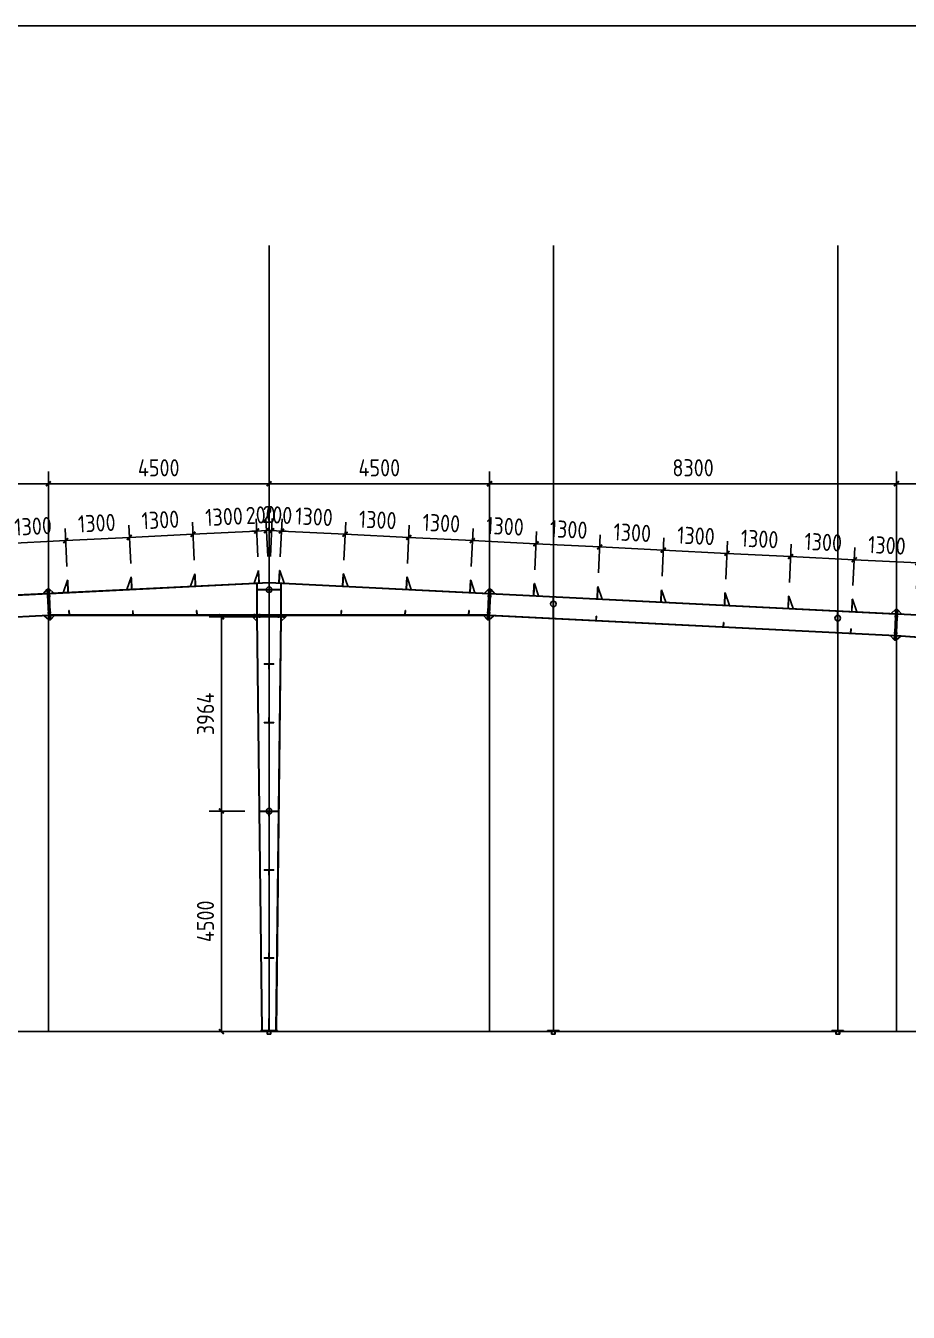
# Model space of a CAD drawing. Extents: x 102162 to 621267, y -39398 to 328893.
# Drawn here: x 193903 to 211905, y 291352 to 317602 of the extents above; entities that cross this region are included whole.
import ezdxf

# ---------------------------------------------------------------- set-up
doc = ezdxf.new("R2010")
doc.units = 0
doc.header["$LTSCALE"] = 1000
doc.header["$MEASUREMENT"] = 0
doc.layers.add('AXIS', color=3, linetype='Continuous')
doc.layers.add('DOTE', color=1, linetype='Continuous')
doc.styles.get("Standard").update_dxf_attribs({"font": 'gbenor.shx', "bigfont": 'gbcbig.shx'})
doc.dimstyles.get("Standard").update_dxf_attribs({"dimscale": 100, "dimtxt": 3.5, "dimasz": 1, "dimexe": 2.5, "dimexo": 3, "dimgap": 1.5, "dimtad": 1, "dimdec": 0, "dimzin": 0, "dimdsep": 46, "dimtxsty": 'Standard', "dimblk": 'ARCHTICK', "dimcen": 0.09, "dimadec": 0, "dimazin": 0, "dimtfac": 1, "dimtdec": 0, "dimtix": 1, "dimtmove": 2, "dimatfit": 3, "dimfxl": 1, "dimtolj": 1, "dimtzin": 0, "dimarcsym": 0})

# ---------------------------------------------------------------- blocks, each defined once
blk = doc.blocks.new('_ArchTick')
at = {"color": 0, "linetype": 'ByBlock', "const_width": 0.4}
blk.add_lwpolyline([(-0.5, -0.5), (0.5, 0.5)], dxfattribs=at)
blk = doc.blocks.new('*D5463')
at = {"layer": 'AXIS', "color": 3, "lineweight": -2}
for p, q in [((186065, 306169), (186065, 308507)), ((194365, 305097), (194365, 308507)), ((186065, 308257), (194365, 308257))]:
    blk.add_line(p, q, dxfattribs=at)
at = {"layer": 'Defpoints', "color": 0}
for p in [(194365, 308257), (186065, 305869), (194365, 304797)]:
    blk.add_point(p, dxfattribs=at)
at = {"layer": 'AXIS', "color": 3, "lineweight": -2, "xscale": 100, "yscale": 100, "zscale": 100, "rotation": 180}
blk.add_blockref('_ArchTick', (186065, 308257), dxfattribs=at)
at = {"layer": 'AXIS', "color": 3, "lineweight": -2, "xscale": 100, "yscale": 100, "zscale": 100}
blk.add_blockref('_ArchTick', (194365, 308257), dxfattribs=at)
at = {"layer": 'AXIS', "color": 0, "insert": (190215, 308582), "char_height": 350, "attachment_point": 5}
blk.add_mtext('\\A1;8300', dxfattribs=at)
blk = doc.blocks.new('*D5464')
at = {"layer": 'AXIS', "color": 3, "lineweight": -2}
for p, q in [((194365, 305097), (194365, 308507)), ((198865, 307239), (198865, 308507)), ((194365, 308257), (198865, 308257))]:
    blk.add_line(p, q, dxfattribs=at)
at = {"layer": 'Defpoints', "color": 0}
for p in [(198865, 308257), (198865, 306939), (194365, 304797)]:
    blk.add_point(p, dxfattribs=at)
at = {"layer": 'AXIS', "color": 3, "lineweight": -2, "xscale": 100, "yscale": 100, "zscale": 100, "rotation": 180}
blk.add_blockref('_ArchTick', (194365, 308257), dxfattribs=at)
at = {"layer": 'AXIS', "color": 3, "lineweight": -2, "xscale": 100, "yscale": 100, "zscale": 100}
blk.add_blockref('_ArchTick', (198865, 308257), dxfattribs=at)
at = {"layer": 'AXIS', "color": 0, "insert": (196615, 308582), "char_height": 350, "attachment_point": 5}
blk.add_mtext('\\A1;4500', dxfattribs=at)
blk = doc.blocks.new('*D5244')
at = {"layer": 'AXIS', "color": 3, "lineweight": -2}
for p, q in [((198639, 306762), (198600, 307540)), ((198839, 306772), (198800, 307550)), ((198613, 307291), (198513, 307286)), ((198813, 307301), (198613, 307291)), ((198813, 307301), (198912, 307306))]:
    blk.add_line(p, q, dxfattribs=at)
at = {"layer": 'Defpoints', "color": 0}
for p in [(198613, 307291), (198654, 306462), (198854, 306472)]:
    blk.add_point(p, dxfattribs=at)
at = {"layer": 'AXIS', "color": 3, "lineweight": -2, "xscale": 100, "yscale": 100, "zscale": 100}
for p, rotation in [((198613, 307291), 2.86240522610593), ((198813, 307301), 182.8624052261059)]:
    blk.add_blockref('_ArchTick', p, dxfattribs=dict(at, rotation=rotation))
at = {"layer": 'AXIS', "color": 0, "insert": (198696, 307620), "char_height": 350, "attachment_point": 5, "rotation": 2.8624}
blk.add_mtext('\\A1;200', dxfattribs=at)
blk = doc.blocks.new('*D5465')
at = {"layer": 'AXIS', "color": 3, "lineweight": -2}
for p, q in [((197341, 306697), (197302, 307476)), ((198639, 306762), (198600, 307540)), ((198613, 307291), (197314, 307226))]:
    blk.add_line(p, q, dxfattribs=at)
at = {"layer": 'Defpoints', "color": 0}
for p in [(197314, 307226), (197356, 306397), (198654, 306462)]:
    blk.add_point(p, dxfattribs=at)
at = {"layer": 'AXIS', "color": 3, "lineweight": -2, "xscale": 100, "yscale": 100, "zscale": 100}
for p, rotation in [((197314, 307226), 182.8624052245865), ((198613, 307291), 2.862405224586491)]:
    blk.add_blockref('_ArchTick', p, dxfattribs=dict(at, rotation=rotation))
at = {"layer": 'AXIS', "color": 0, "insert": (197947, 307583), "char_height": 350, "attachment_point": 5, "rotation": 2.8624}
blk.add_mtext('\\A1;1300', dxfattribs=at)
blk = doc.blocks.new('*D5466')
at = {"layer": 'AXIS', "color": 3, "lineweight": -2}
for p, q in [((196043, 306632), (196004, 307411)), ((197341, 306697), (197302, 307476)), ((197314, 307226), (196016, 307161))]:
    blk.add_line(p, q, dxfattribs=at)
at = {"layer": 'Defpoints', "color": 0}
for p in [(196016, 307161), (197356, 306397), (196057, 306332)]:
    blk.add_point(p, dxfattribs=at)
at = {"layer": 'AXIS', "color": 3, "lineweight": -2, "xscale": 100, "yscale": 100, "zscale": 100}
for p, rotation in [((196016, 307161), 182.8624052245865), ((197314, 307226), 2.862405224586491)]:
    blk.add_blockref('_ArchTick', p, dxfattribs=dict(at, rotation=rotation))
at = {"layer": 'AXIS', "color": 0, "insert": (196649, 307518), "char_height": 350, "attachment_point": 5, "rotation": 2.8624}
blk.add_mtext('\\A1;1300', dxfattribs=at)
blk = doc.blocks.new('*D5467')
at = {"layer": 'AXIS', "color": 3, "lineweight": -2}
for p, q in [((196043, 306632), (196004, 307411)), ((194744, 306567), (194705, 307346)), ((196016, 307161), (194718, 307096))]:
    blk.add_line(p, q, dxfattribs=at)
at = {"layer": 'Defpoints', "color": 0}
for p in [(194718, 307096), (194759, 306267), (196057, 306332)]:
    blk.add_point(p, dxfattribs=at)
at = {"layer": 'AXIS', "color": 3, "lineweight": -2, "xscale": 100, "yscale": 100, "zscale": 100}
for p, rotation in [((194718, 307096), 182.8624052245865), ((196016, 307161), 2.862405224586491)]:
    blk.add_blockref('_ArchTick', p, dxfattribs=dict(at, rotation=rotation))
at = {"layer": 'AXIS', "color": 0, "insert": (195351, 307453), "char_height": 350, "attachment_point": 5, "rotation": 2.8624}
blk.add_mtext('\\A1;1300', dxfattribs=at)
blk = doc.blocks.new('*D5468')
at = {"layer": 'AXIS', "color": 3, "lineweight": -2}
for p, q in [((193446, 306502), (193407, 307281)), ((194744, 306567), (194705, 307346)), ((194718, 307096), (193419, 307031))]:
    blk.add_line(p, q, dxfattribs=at)
at = {"layer": 'Defpoints', "color": 0}
for p in [(193419, 307031), (193461, 306203), (194759, 306267)]:
    blk.add_point(p, dxfattribs=at)
at = {"layer": 'AXIS', "color": 3, "lineweight": -2, "xscale": 100, "yscale": 100, "zscale": 100}
for p, rotation in [((194718, 307096), 2.862405224586491), ((193419, 307031), 182.8624052245865)]:
    blk.add_blockref('_ArchTick', p, dxfattribs=dict(at, rotation=rotation))
at = {"layer": 'AXIS', "color": 0, "insert": (194052, 307388), "char_height": 350, "attachment_point": 5, "rotation": 2.8624}
blk.add_mtext('\\A1;1300', dxfattribs=at)
blk = doc.blocks.new('*D5479')
at = {"layer": 'AXIS', "color": 3, "lineweight": -2}
for p, q in [((211665, 306169), (211665, 308507)), ((216165, 305676), (216165, 308507)), ((216165, 308257), (211665, 308257))]:
    blk.add_line(p, q, dxfattribs=at)
at = {"layer": 'Defpoints', "color": 0}
for p in [(211665, 308257), (211665, 305869), (216165, 305376)]:
    blk.add_point(p, dxfattribs=at)
at = {"layer": 'AXIS', "color": 3, "lineweight": -2, "xscale": 100, "yscale": 100, "zscale": 100, "rotation": 180}
blk.add_blockref('_ArchTick', (211665, 308257), dxfattribs=at)
at = {"layer": 'AXIS', "color": 3, "lineweight": -2, "xscale": 100, "yscale": 100, "zscale": 100}
blk.add_blockref('_ArchTick', (216165, 308257), dxfattribs=at)
at = {"layer": 'AXIS', "color": 0, "insert": (213915, 308582), "char_height": 350, "attachment_point": 5}
blk.add_mtext('\\A1;4500', dxfattribs=at)
blk = doc.blocks.new('*D5480')
at = {"layer": 'AXIS', "color": 3, "lineweight": -2}
for p, q in [((203365, 305097), (203365, 308507)), ((211665, 306169), (211665, 308507)), ((211665, 308257), (203365, 308257))]:
    blk.add_line(p, q, dxfattribs=at)
at = {"layer": 'Defpoints', "color": 0}
for p in [(203365, 308257), (211665, 305869), (203365, 304797)]:
    blk.add_point(p, dxfattribs=at)
at = {"layer": 'AXIS', "color": 3, "lineweight": -2, "xscale": 100, "yscale": 100, "zscale": 100, "rotation": 180}
blk.add_blockref('_ArchTick', (203365, 308257), dxfattribs=at)
at = {"layer": 'AXIS', "color": 3, "lineweight": -2, "xscale": 100, "yscale": 100, "zscale": 100}
blk.add_blockref('_ArchTick', (211665, 308257), dxfattribs=at)
at = {"layer": 'AXIS', "color": 0, "insert": (207515, 308582), "char_height": 350, "attachment_point": 5}
blk.add_mtext('\\A1;8300', dxfattribs=at)
blk = doc.blocks.new('*D5481')
at = {"layer": 'AXIS', "color": 3, "lineweight": -2}
for p, q in [((198865, 307239), (198865, 308507)), ((203365, 305097), (203365, 308507)), ((203365, 308257), (198865, 308257))]:
    blk.add_line(p, q, dxfattribs=at)
at = {"layer": 'Defpoints', "color": 0}
for p in [(198865, 308257), (198865, 306939), (203365, 304797)]:
    blk.add_point(p, dxfattribs=at)
at = {"layer": 'AXIS', "color": 3, "lineweight": -2, "xscale": 100, "yscale": 100, "zscale": 100, "rotation": 180}
blk.add_blockref('_ArchTick', (198865, 308257), dxfattribs=at)
at = {"layer": 'AXIS', "color": 3, "lineweight": -2, "xscale": 100, "yscale": 100, "zscale": 100}
blk.add_blockref('_ArchTick', (203365, 308257), dxfattribs=at)
at = {"layer": 'AXIS', "color": 0, "insert": (201115, 308582), "char_height": 350, "attachment_point": 5}
blk.add_mtext('\\A1;4500', dxfattribs=at)
blk = doc.blocks.new('*D5245')
at = {"layer": 'AXIS', "color": 3, "lineweight": -2}
for p, q in [((198892, 306772), (198931, 307550)), ((199092, 306762), (199130, 307540)), ((198918, 307301), (198818, 307306)), ((198918, 307301), (199118, 307291)), ((199118, 307291), (199218, 307286))]:
    blk.add_line(p, q, dxfattribs=at)
at = {"layer": 'Defpoints', "color": 0}
for p in [(199118, 307291), (198877, 306472), (199077, 306462)]:
    blk.add_point(p, dxfattribs=at)
at = {"layer": 'AXIS', "color": 3, "lineweight": -2, "xscale": 100, "yscale": 100, "zscale": 100}
for p, rotation in [((198918, 307301), 357.137594773894), ((199118, 307291), 177.1375947738941)]:
    blk.add_blockref('_ArchTick', p, dxfattribs=dict(at, rotation=rotation))
at = {"layer": 'AXIS', "color": 0, "insert": (199034, 307620), "char_height": 350, "attachment_point": 5, "rotation": 357.1376}
blk.add_mtext('\\A1;200', dxfattribs=at)
blk = doc.blocks.new('*D5482')
at = {"layer": 'AXIS', "color": 3, "lineweight": -2}
for p, q in [((199092, 306762), (199130, 307540)), ((200390, 306697), (200429, 307476)), ((199118, 307291), (200416, 307226))]:
    blk.add_line(p, q, dxfattribs=at)
at = {"layer": 'Defpoints', "color": 0}
for p in [(200416, 307226), (199077, 306462), (200375, 306397)]:
    blk.add_point(p, dxfattribs=at)
at = {"layer": 'AXIS', "color": 3, "lineweight": -2, "xscale": 100, "yscale": 100, "zscale": 100}
for p, rotation in [((199118, 307291), 177.1375947754135), ((200416, 307226), 357.1375947754135)]:
    blk.add_blockref('_ArchTick', p, dxfattribs=dict(at, rotation=rotation))
at = {"layer": 'AXIS', "color": 0, "insert": (199783, 307583), "char_height": 350, "attachment_point": 5, "rotation": 357.1376}
blk.add_mtext('\\A1;1300', dxfattribs=at)
blk = doc.blocks.new('*D5483')
at = {"layer": 'AXIS', "color": 3, "lineweight": -2}
for p, q in [((200390, 306697), (200429, 307476)), ((201688, 306632), (201727, 307411)), ((200416, 307226), (201715, 307161))]:
    blk.add_line(p, q, dxfattribs=at)
at = {"layer": 'Defpoints', "color": 0}
for p in [(201715, 307161), (200375, 306397), (201673, 306332)]:
    blk.add_point(p, dxfattribs=at)
at = {"layer": 'AXIS', "color": 3, "lineweight": -2, "xscale": 100, "yscale": 100, "zscale": 100}
for p, rotation in [((200416, 307226), 177.1375947754135), ((201715, 307161), 357.1375947754135)]:
    blk.add_blockref('_ArchTick', p, dxfattribs=dict(at, rotation=rotation))
at = {"layer": 'AXIS', "color": 0, "insert": (201082, 307518), "char_height": 350, "attachment_point": 5, "rotation": 357.1376}
blk.add_mtext('\\A1;1300', dxfattribs=at)
blk = doc.blocks.new('*D5484')
at = {"layer": 'AXIS', "color": 3, "lineweight": -2}
for p, q in [((201688, 306632), (201727, 307411)), ((201715, 307161), (203013, 307096)), ((202987, 306567), (203026, 307346))]:
    blk.add_line(p, q, dxfattribs=at)
at = {"layer": 'Defpoints', "color": 0}
for p in [(203013, 307096), (201673, 306332), (202972, 306267)]:
    blk.add_point(p, dxfattribs=at)
at = {"layer": 'AXIS', "color": 3, "lineweight": -2, "xscale": 100, "yscale": 100, "zscale": 100}
for p, rotation in [((201715, 307161), 177.1375947754135), ((203013, 307096), 357.1375947754135)]:
    blk.add_blockref('_ArchTick', p, dxfattribs=dict(at, rotation=rotation))
at = {"layer": 'AXIS', "color": 0, "insert": (202380, 307453), "char_height": 350, "attachment_point": 5, "rotation": 357.1376}
blk.add_mtext('\\A1;1300', dxfattribs=at)
blk = doc.blocks.new('*D5485')
at = {"layer": 'AXIS', "color": 3, "lineweight": -2}
for p, q in [((202987, 306567), (203026, 307346)), ((204285, 306502), (204324, 307281)), ((203013, 307096), (204311, 307031))]:
    blk.add_line(p, q, dxfattribs=at)
at = {"layer": 'Defpoints', "color": 0}
for p in [(204311, 307031), (202972, 306267), (204270, 306203)]:
    blk.add_point(p, dxfattribs=at)
at = {"layer": 'AXIS', "color": 3, "lineweight": -2, "xscale": 100, "yscale": 100, "zscale": 100}
for p, rotation in [((203013, 307096), 177.1375947754135), ((204311, 307031), 357.1375947754135)]:
    blk.add_blockref('_ArchTick', p, dxfattribs=dict(at, rotation=rotation))
at = {"layer": 'AXIS', "color": 0, "insert": (203679, 307388), "char_height": 350, "attachment_point": 5, "rotation": 357.1376}
blk.add_mtext('\\A1;1300', dxfattribs=at)
blk = doc.blocks.new('*D5486')
at = {"layer": 'AXIS', "color": 3, "lineweight": -2}
for p, q in [((204285, 306502), (204324, 307281)), ((205583, 306437), (205622, 307216)), ((204311, 307031), (205610, 306966))]:
    blk.add_line(p, q, dxfattribs=at)
at = {"layer": 'Defpoints', "color": 0}
for p in [(205610, 306966), (204270, 306203), (205568, 306138)]:
    blk.add_point(p, dxfattribs=at)
at = {"layer": 'AXIS', "color": 3, "lineweight": -2, "xscale": 100, "yscale": 100, "zscale": 100}
for p, rotation in [((204311, 307031), 177.1375947754135), ((205610, 306966), 357.1375947754135)]:
    blk.add_blockref('_ArchTick', p, dxfattribs=dict(at, rotation=rotation))
at = {"layer": 'AXIS', "color": 0, "insert": (204977, 307323), "char_height": 350, "attachment_point": 5, "rotation": 357.1376}
blk.add_mtext('\\A1;1300', dxfattribs=at)
blk = doc.blocks.new('*D5487')
at = {"layer": 'AXIS', "color": 3, "lineweight": -2}
for p, q in [((205583, 306437), (205622, 307216)), ((206882, 306372), (206921, 307151)), ((205610, 306966), (206908, 306901))]:
    blk.add_line(p, q, dxfattribs=at)
at = {"layer": 'Defpoints', "color": 0}
for p in [(206908, 306901), (205568, 306138), (206867, 306073)]:
    blk.add_point(p, dxfattribs=at)
at = {"layer": 'AXIS', "color": 3, "lineweight": -2, "xscale": 100, "yscale": 100, "zscale": 100}
for p, rotation in [((205610, 306966), 177.1375947754135), ((206908, 306901), 357.1375947754135)]:
    blk.add_blockref('_ArchTick', p, dxfattribs=dict(at, rotation=rotation))
at = {"layer": 'AXIS', "color": 0, "insert": (206275, 307258), "char_height": 350, "attachment_point": 5, "rotation": 357.1376}
blk.add_mtext('\\A1;1300', dxfattribs=at)
blk = doc.blocks.new('*D5488')
at = {"layer": 'AXIS', "color": 3, "lineweight": -2}
for p, q in [((206882, 306372), (206921, 307151)), ((206908, 306901), (208207, 306836)), ((208180, 306307), (208219, 307086))]:
    blk.add_line(p, q, dxfattribs=at)
at = {"layer": 'Defpoints', "color": 0}
for p in [(208207, 306836), (206867, 306073), (208165, 306008)]:
    blk.add_point(p, dxfattribs=at)
at = {"layer": 'AXIS', "color": 3, "lineweight": -2, "xscale": 100, "yscale": 100, "zscale": 100}
for p, rotation in [((206908, 306901), 177.1375947754135), ((208207, 306836), 357.1375947754135)]:
    blk.add_blockref('_ArchTick', p, dxfattribs=dict(at, rotation=rotation))
at = {"layer": 'AXIS', "color": 0, "insert": (207574, 307193), "char_height": 350, "attachment_point": 5, "rotation": 357.1376}
blk.add_mtext('\\A1;1300', dxfattribs=at)
blk = doc.blocks.new('*D5489')
at = {"layer": 'AXIS', "color": 3, "lineweight": -2}
for p, q in [((208180, 306307), (208219, 307086)), ((209479, 306242), (209517, 307021)), ((208207, 306836), (209505, 306771))]:
    blk.add_line(p, q, dxfattribs=at)
at = {"layer": 'Defpoints', "color": 0}
for p in [(209505, 306771), (208165, 306008), (209464, 305943)]:
    blk.add_point(p, dxfattribs=at)
at = {"layer": 'AXIS', "color": 3, "lineweight": -2, "xscale": 100, "yscale": 100, "zscale": 100}
for p, rotation in [((208207, 306836), 177.1375947754135), ((209505, 306771), 357.1375947754135)]:
    blk.add_blockref('_ArchTick', p, dxfattribs=dict(at, rotation=rotation))
at = {"layer": 'AXIS', "color": 0, "insert": (208872, 307129), "char_height": 350, "attachment_point": 5, "rotation": 357.1376}
blk.add_mtext('\\A1;1300', dxfattribs=at)
blk = doc.blocks.new('*D5490')
at = {"layer": 'AXIS', "color": 3, "lineweight": -2}
for p, q in [((209479, 306242), (209517, 307021)), ((210777, 306178), (210816, 306956)), ((209505, 306771), (210803, 306707))]:
    blk.add_line(p, q, dxfattribs=at)
at = {"layer": 'Defpoints', "color": 0}
for p in [(210803, 306707), (209464, 305943), (210762, 305878)]:
    blk.add_point(p, dxfattribs=at)
at = {"layer": 'AXIS', "color": 3, "lineweight": -2, "xscale": 100, "yscale": 100, "zscale": 100}
for p, rotation in [((209505, 306771), 177.1375947754135), ((210803, 306707), 357.1375947754135)]:
    blk.add_blockref('_ArchTick', p, dxfattribs=dict(at, rotation=rotation))
at = {"layer": 'AXIS', "color": 0, "insert": (210170, 307064), "char_height": 350, "attachment_point": 5, "rotation": 357.1376}
blk.add_mtext('\\A1;1300', dxfattribs=at)
blk = doc.blocks.new('*D5491')
at = {"layer": 'AXIS', "color": 3, "lineweight": -2}
for p, q in [((210777, 306178), (210816, 306956)), ((212075, 306113), (212114, 306891)), ((210803, 306707), (212102, 306642))]:
    blk.add_line(p, q, dxfattribs=at)
at = {"layer": 'Defpoints', "color": 0}
for p in [(212102, 306642), (210762, 305878), (212060, 305813)]:
    blk.add_point(p, dxfattribs=at)
at = {"layer": 'AXIS', "color": 3, "lineweight": -2, "xscale": 100, "yscale": 100, "zscale": 100}
for p, rotation in [((210803, 306707), 177.1375947754135), ((212102, 306642), 357.1375947754135)]:
    blk.add_blockref('_ArchTick', p, dxfattribs=dict(at, rotation=rotation))
at = {"layer": 'AXIS', "color": 0, "insert": (211469, 306999), "char_height": 350, "attachment_point": 5, "rotation": 357.1376}
blk.add_mtext('\\A1;1300', dxfattribs=at)
blk = doc.blocks.new('*D5508')
at = {"layer": 'AXIS', "color": 3, "lineweight": -2}
for p, q in [((198372, 301579), (197644, 301579)), ((197894, 297079), (197894, 301579)), ((198395, 297079), (197644, 297079))]:
    blk.add_line(p, q, dxfattribs=at)
at = {"layer": 'Defpoints', "color": 0}
for p in [(197894, 301579), (198672, 301579), (198695, 297079)]:
    blk.add_point(p, dxfattribs=at)
at = {"layer": 'AXIS', "color": 3, "lineweight": -2, "xscale": 100, "yscale": 100, "zscale": 100}
for p, rotation in [((197894, 301579), 90), ((197894, 297079), 270)]:
    blk.add_blockref('_ArchTick', p, dxfattribs=dict(at, rotation=rotation))
at = {"layer": 'AXIS', "color": 0, "insert": (197569, 299329), "char_height": 350, "attachment_point": 5, "rotation": 90}
blk.add_mtext('\\A1;4500', dxfattribs=at)
blk = doc.blocks.new('*D5509')
at = {"layer": 'AXIS', "color": 3, "lineweight": -2}
for p, q in [((198565, 305543), (197644, 305543)), ((197894, 301579), (197894, 305543)), ((198372, 301579), (197644, 301579))]:
    blk.add_line(p, q, dxfattribs=at)
at = {"layer": 'Defpoints', "color": 0}
for p in [(197894, 305543), (198865, 305543), (198672, 301579)]:
    blk.add_point(p, dxfattribs=at)
at = {"layer": 'AXIS', "color": 3, "lineweight": -2, "xscale": 100, "yscale": 100, "zscale": 100}
for p, rotation in [((197894, 305543), 90), ((197894, 301579), 270)]:
    blk.add_blockref('_ArchTick', p, dxfattribs=dict(at, rotation=rotation))
at = {"layer": 'AXIS', "color": 0, "insert": (197569, 303561), "char_height": 350, "attachment_point": 5, "rotation": 90}
blk.add_mtext('\\A1;3964', dxfattribs=at)

msp = doc.modelspace()

# ---------------------------------------------------------------- linework, layer by layer
for p, q in [((194365.4, 297079), (194365.4, 306379)), ((203365.4, 297079), (203365.4, 306379)), ((211665.4, 297079), (211665.4, 306379)), ((198865.4, 306244), (186065.4, 305604)), ((198865.4, 306232), (194384, 306007.9)), ((198615.4, 305579), (198614.9, 306219.5)), ((198625.4, 305579), (198624.9, 306219.5)), ((198865.4, 306244), (211665.4, 305604)), ((198865.4, 306232), (203346.8, 306007.9)), ((199105.4, 305579), (199105.9, 306219.5)), ((199115.4, 305579), (199115.9, 306219.5)), ((194365.8, 306011), (186083.8, 305596.9)), ((203365, 306011), (211647, 305596.9)), ((204661.4, 305946), (204661.4, 305511.5)), ((204669.4, 305946), (204669.4, 305511.5)), ((194369.5, 305576.7), (186087.5, 305162.6)), ((194369.9, 305568.7), (186087.9, 305154.6)), ((194405.2, 305582.5), (198525.4, 305579)), ((194405.8, 305570.5), (198525.4, 305569.1)), ((203325.5, 305582.5), (199205.4, 305579)), ((203324.9, 305570.5), (199205.4, 305569.1)), ((203342.9, 305569.6), (211642.9, 305154.6)), ((203361.3, 305576.7), (211643.3, 305162.6)), ((210461.4, 305656), (210461.4, 305221.5)), ((210469.4, 305656), (210469.4, 305221.5)), ((211683, 305595.1), (216155.4, 305371.5)), ((211683.4, 305603.1), (216165.4, 305379)), ((198615.4, 305543), (198715.2, 297099)), ((198715.2, 297099), (198615.4, 305543)), ((198625.4, 305543), (198725.2, 297099)), ((198725.2, 297099), (198625.4, 305543)), ((199005.6, 297099), (199105.4, 305543)), ((199105.4, 305543), (199005.6, 297099)), ((199015.6, 297099), (199115.4, 305543)), ((199115.4, 305543), (199015.6, 297099)), ((215692.5, 304851.1), (211660.9, 305153.8)), ((215692.5, 304859.1), (211661.3, 305161.8)), ((177562.3, 297079), (220234.7, 297079))]:
    msp.add_line(p, q)
at = {"color": 2}
for p, q in [((195963, 306098.9), (196050.4, 306353.6)), ((196050.4, 306353.6), (196056.4, 306353.9)), ((196062.9, 306103.9), (196050.4, 306353.6)), ((196068.9, 306104.2), (196056.4, 306353.9)), ((197261.4, 306163.8), (197348.8, 306418.5)), ((197348.8, 306418.5), (197354.8, 306418.8)), ((197361.3, 306168.8), (197348.8, 306418.5)), ((197367.3, 306169.1), (197354.8, 306418.8)), ((197355.9, 306397.3), (197367.3, 306169.1)), ((198559.8, 306228.7), (198647.2, 306483.4)), ((198647.2, 306483.4), (198653.2, 306483.7)), ((198659.7, 306233.7), (198647.2, 306483.4)), ((198665.6, 306234), (198653.2, 306483.7)), ((199065.1, 306234), (199077.6, 306483.7)), ((199071.1, 306233.7), (199083.6, 306483.4)), ((199083.6, 306483.4), (199077.6, 306483.7)), ((199171, 306228.7), (199083.6, 306483.4)), ((200363.5, 306169.1), (200376, 306418.8)), ((200374.9, 306397.3), (200363.5, 306169.1)), ((200369.5, 306168.8), (200382, 306418.5)), ((200382, 306418.5), (200376, 306418.8)), ((200469.4, 306163.8), (200382, 306418.5)), ((201661.9, 306104.2), (201674.4, 306353.9)), ((201667.9, 306103.9), (201680.4, 306353.6)), ((201680.4, 306353.6), (201674.4, 306353.9)), ((201767.8, 306098.9), (201680.4, 306353.6)), ((194342.9, 306108), (194257.5, 306013.6)), ((194342.9, 306108), (194378.9, 306109.8)), ((194374.4, 305478.8), (194342.9, 306108)), ((194392.4, 305479.7), (194360.9, 306108.9)), ((194410.3, 305480.6), (194378.9, 306109.8)), ((194378.9, 306109.8), (194473.3, 306024.4)), ((194664.6, 306034), (194752, 306288.7)), ((194752, 306288.7), (194758, 306289)), ((194764.5, 306039), (194752, 306288.7)), ((194770.5, 306039.3), (194758, 306289)), ((194759.1, 306267.4), (194770.5, 306039.3)), ((196057.5, 306332.3), (196068.9, 306104.2)), ((198625.4, 306097.8), (199105.4, 306097.8)), ((198625.4, 306089.8), (199105.4, 306089.8)), ((198865.4, 306244), (198865.4, 305569)), ((198865.4, 306244), (198865.4, 305569)), ((201673.3, 306332.3), (201661.9, 306104.2)), ((202960.3, 306039.3), (202972.8, 306289)), ((202971.7, 306267.4), (202960.3, 306039.3)), ((202966.3, 306039), (202978.8, 306288.7)), ((202978.8, 306288.7), (202972.8, 306289)), ((203066.1, 306034), (202978.8, 306288.7)), ((203351.9, 306109.8), (203257.5, 306024.4)), ((203320.5, 305480.6), (203351.9, 306109.8)), ((203338.4, 305479.7), (203369.9, 306108.9)), ((203387.9, 306108), (203351.9, 306109.8)), ((203356.4, 305478.8), (203387.9, 306108)), ((203387.9, 306108), (203473.3, 306013.6)), ((204258.7, 305974.4), (204271.1, 306224)), ((204270.1, 306202.5), (204258.7, 305974.4)), ((204264.7, 305974.1), (204277.1, 306223.7)), ((204277.1, 306223.7), (204271.1, 306224)), ((204364.5, 305969.1), (204277.1, 306223.7)), ((205557, 305909.4), (205569.5, 306159.1)), ((205568.4, 306137.6), (205557, 305909.4)), ((205563, 305909.1), (205575.5, 306158.8)), ((205575.5, 306158.8), (205569.5, 306159.1)), ((205662.9, 305904.1), (205575.5, 306158.8)), ((206855.4, 305844.5), (206867.9, 306094.2)), ((206861.4, 305844.2), (206873.9, 306093.9)), ((206873.9, 306093.9), (206867.9, 306094.2)), ((206961.3, 305839.2), (206873.9, 306093.9)), ((194325.2, 306062.1), (194401.1, 306065.9)), ((194330.2, 305962.2), (194406.1, 305966)), ((194365.4, 306019), (194387.9, 305569.6)), ((203400.6, 305962.2), (203324.7, 305966)), ((203405.6, 306062.1), (203329.7, 306065.9)), ((203365.4, 306019), (203342.9, 305569.6)), ((206866.8, 306072.7), (206855.4, 305844.5)), ((208153.8, 305779.6), (208166.3, 306029.3)), ((208165.2, 306007.8), (208153.8, 305779.6)), ((208159.8, 305779.3), (208172.3, 306029)), ((208172.3, 306029), (208166.3, 306029.3)), ((208259.7, 305774.3), (208172.3, 306029)), ((209452.2, 305714.7), (209464.7, 305964.4)), ((209463.6, 305942.8), (209452.2, 305714.7)), ((209458.2, 305714.4), (209470.6, 305964.1)), ((209470.6, 305964.1), (209464.7, 305964.4)), ((209558, 305709.4), (209470.6, 305964.1)), ((210750.5, 305649.8), (210763, 305899.4)), ((210762, 305877.9), (210750.5, 305649.8)), ((210756.5, 305649.5), (210769, 305899.1)), ((210769, 305899.1), (210763, 305899.4)), ((210856.4, 305644.5), (210769, 305899.1)), ((194374.4, 305478.8), (194280, 305562)), ((194347.2, 305622.6), (194423.1, 305626.4)), ((194410.3, 305480.6), (194491.6, 305570.4)), ((194787.4, 305582.1), (194782.9, 305672.1)), ((194788.9, 305672.1), (194782.9, 305672.1)), ((194793.4, 305582.1), (194787.4, 305582.1)), ((194793.4, 305582.1), (194788.9, 305672.1)), ((196090.5, 305671), (196084.5, 305671.1)), ((196089, 305581.1), (196084.5, 305671.1)), ((196095, 305581), (196089, 305581.1)), ((196095, 305581), (196090.5, 305671)), ((197390.7, 305580), (197386.2, 305670)), ((197392.2, 305670), (197386.2, 305670)), ((197396.7, 305580), (197390.7, 305580)), ((197396.7, 305580), (197392.2, 305670)), ((198525.4, 305561), (198525.4, 305579)), ((198525.4, 305579), (199205.4, 305579)), ((198865.4, 305561), (198525.4, 305561)), ((198525.4, 305561), (198525.4, 305543)), ((198570.4, 305599), (198570.4, 305523)), ((198670.4, 305599), (198670.4, 305523)), ((199205.4, 305561), (198865.4, 305561)), ((199060.4, 305523), (199060.4, 305598.5)), ((199160.4, 305523), (199160.4, 305598.5)), ((199205.4, 305579), (199205.4, 305561)), ((199205.4, 305543), (199205.4, 305561)), ((200334.1, 305580), (200338.6, 305670)), ((200334.1, 305580), (200340.1, 305580)), ((200338.6, 305670), (200344.6, 305670)), ((200340.1, 305580), (200344.6, 305670)), ((201635.7, 305581), (201640.2, 305671)), ((201635.7, 305581), (201641.8, 305581.1)), ((201640.2, 305671), (201646.3, 305671.1)), ((201641.8, 305581.1), (201646.3, 305671.1)), ((202937.4, 305582.1), (202941.9, 305672.1)), ((202937.4, 305582.1), (202943.4, 305582.1)), ((202941.9, 305672.1), (202947.9, 305672.1)), ((202943.4, 305582.1), (202947.9, 305672.1)), ((203320.5, 305480.6), (203239.2, 305570.4)), ((203383.6, 305622.6), (203307.7, 305626.4)), ((203356.4, 305478.8), (203450.8, 305562)), ((205535, 305468), (205539.5, 305557.9)), ((205539.5, 305557.9), (205545.5, 305557.6)), ((205541, 305467.7), (205545.5, 305557.6)), ((211651.9, 305694.8), (211557.5, 305609.4)), ((211620.5, 305065.6), (211651.9, 305694.8)), ((211700.6, 305547.2), (211624.7, 305551)), ((211705.6, 305647.1), (211629.7, 305650.9)), ((211638.4, 305064.7), (211669.9, 305693.9)), ((211687.9, 305693), (211651.9, 305694.8)), ((211656.4, 305063.8), (211687.9, 305693)), ((211687.9, 305693), (211773.3, 305598.6)), ((194352.2, 305522.7), (194428.1, 305526.5)), ((194374.4, 305478.8), (194410.3, 305480.6)), ((198525.4, 305543), (199205.4, 305543)), ((198525.4, 305543), (198616.5, 305453)), ((199205.4, 305543), (199115.4, 305453)), ((203378.6, 305522.7), (203302.7, 305526.5)), ((203356.4, 305478.8), (203320.5, 305480.6)), ((205535, 305468), (205541, 305467.7)), ((208131.7, 305338.1), (208136.2, 305428)), ((208131.7, 305338.1), (208137.7, 305337.8)), ((208136.2, 305428), (208142.2, 305427.7)), ((208137.7, 305337.8), (208142.2, 305427.7)), ((210728.5, 305208.3), (210733, 305298.2)), ((210733, 305298.2), (210739, 305297.9)), ((210734.5, 305208), (210739, 305297.9)), ((210728.5, 305208.3), (210734.5, 305208)), ((211620.5, 305065.6), (211535.1, 305160)), ((211678.6, 305107.7), (211602.7, 305111.5)), ((211683.6, 305207.6), (211607.7, 305211.4)), ((211656.4, 305063.8), (211620.5, 305065.6)), ((211656.4, 305063.8), (211750.8, 305147)), ((198865.4, 304579), (198765.4, 304579)), ((198765.4, 304579), (198765.4, 304573)), ((198765.4, 304573), (198965.4, 304573)), ((198862.4, 304473), (198862.4, 304573)), ((198862.4, 304573), (198868.4, 304573)), ((198965.4, 304579), (198865.4, 304579)), ((198865.4, 304579), (198865.4, 304473)), ((198868.4, 304573), (198868.4, 304473)), ((198965.4, 304573), (198965.4, 304579)), ((198865.4, 304473), (198862.4, 304473)), ((198868.4, 304473), (198865.4, 304473)), ((198865.4, 303485), (198862.4, 303485)), ((198862.4, 303485), (198862.4, 303385)), ((198865.4, 303379), (198865.4, 303485)), ((198868.4, 303485), (198865.4, 303485)), ((198868.4, 303385), (198868.4, 303485)), ((198765.4, 303379), (198765.4, 303385)), ((198765.4, 303385), (198965.4, 303385)), ((198865.4, 303379), (198765.4, 303379)), ((198862.4, 303385), (198868.4, 303385)), ((198965.4, 303379), (198865.4, 303379)), ((198965.4, 303385), (198965.4, 303379)), ((198672.2, 301579), (199058.6, 301579)), ((198672.3, 301571), (199058.5, 301571)), ((198695.4, 301579), (198865.4, 301579)), ((198865.4, 301579), (198765.4, 301579)), ((198765.4, 301579), (198765.4, 301573)), ((198765.4, 301573), (198965.4, 301573)), ((198862.4, 301473), (198862.4, 301573)), ((198862.4, 301573), (198868.4, 301573)), ((198865.4, 301473), (198862.4, 301473)), ((198965.4, 301579), (198865.4, 301579)), ((198865.4, 301579), (198865.4, 301473)), ((198868.4, 301473), (198865.4, 301473)), ((198868.4, 301573), (198868.4, 301473)), ((198965.4, 301573), (198965.4, 301579)), ((198865.4, 300379), (198765.4, 300379)), ((198765.4, 300379), (198765.4, 300373)), ((198765.4, 300373), (198965.4, 300373)), ((198865.4, 300485), (198862.4, 300485)), ((198862.4, 300273), (198862.4, 300373)), ((198862.4, 300373), (198868.4, 300373)), ((198868.4, 300485), (198865.4, 300485)), ((198965.4, 300379), (198865.4, 300379)), ((198865.4, 300379), (198865.4, 300273)), ((198868.4, 300373), (198868.4, 300273)), ((198965.4, 300373), (198965.4, 300379)), ((198865.4, 300273), (198862.4, 300273)), ((198868.4, 300273), (198865.4, 300273)), ((198765.4, 298579), (198765.4, 298585)), ((198765.4, 298585), (198965.4, 298585)), ((198865.4, 298579), (198765.4, 298579)), ((198865.4, 298685), (198862.4, 298685)), ((198862.4, 298685), (198862.4, 298585)), ((198862.4, 298585), (198868.4, 298585)), ((198865.4, 298579), (198865.4, 298685)), ((198868.4, 298685), (198865.4, 298685)), ((198965.4, 298579), (198865.4, 298579)), ((198868.4, 298585), (198868.4, 298685)), ((198965.4, 298585), (198965.4, 298579)), ((198861.4, 297099), (198861.4, 297349)), ((198861.4, 297349), (198865.4, 297349)), ((198865.4, 297349), (198861.4, 297349)), ((198861.4, 297349), (198861.4, 297099)), ((198865.4, 297349), (198869.4, 297349)), ((198869.4, 297349), (198865.4, 297349)), ((198869.4, 297349), (198869.4, 297099)), ((198869.4, 297099), (198869.4, 297349)), ((198695.4, 297079), (198695.4, 297099)), ((198695.4, 297099), (199035.4, 297099)), ((199035.4, 297099), (198695.4, 297099)), ((198695.4, 297099), (198695.4, 297079)), ((198865.4, 297079), (198695.4, 297079)), ((198695.4, 297079), (198865.4, 297079)), ((198869.4, 297099), (198861.4, 297099)), ((198861.4, 297099), (198869.4, 297099)), ((199035.4, 297079), (198865.4, 297079)), ((198865.4, 297079), (199035.4, 297079)), ((199035.4, 297099), (199035.4, 297079)), ((199035.4, 297079), (199035.4, 297099)), ((204785.4, 297099), (204545.4, 297099)), ((204545.4, 297099), (204545.4, 297079)), ((204545.4, 297079), (204665.4, 297079)), ((204665.4, 297079), (204785.4, 297079)), ((204785.4, 297079), (204785.4, 297099)), ((210585.4, 297099), (210345.4, 297099)), ((210345.4, 297099), (210345.4, 297079)), ((210345.4, 297079), (210465.4, 297079)), ((210465.4, 297079), (210585.4, 297079)), ((210585.4, 297079), (210585.4, 297099))]:
    msp.add_line(p, q, dxfattribs=at)
at = {"color": 1}
msp.add_line((198625.4, 306093.8), (199105.4, 306093.8), dxfattribs=at)
at = {"color": 6}
for p, q in [((198825.4, 297079), (198825.4, 297029)), ((198825.4, 297029), (198825.4, 297079)), ((198825.4, 297029), (198905.4, 297029)), ((198905.4, 297029), (198825.4, 297029)), ((198835.4, 297079), (198835.4, 297029)), ((198835.4, 297029), (198835.4, 297079)), ((198895.4, 297029), (198895.4, 297079)), ((198895.4, 297079), (198895.4, 297029)), ((198905.4, 297029), (198905.4, 297079)), ((198905.4, 297079), (198905.4, 297029)), ((204625.4, 297029), (204625.4, 297079)), ((204705.4, 297029), (204625.4, 297029)), ((204635.4, 297029), (204635.4, 297079)), ((204695.4, 297079), (204695.4, 297029)), ((204705.4, 297079), (204705.4, 297029)), ((210425.4, 297029), (210425.4, 297079)), ((210505.4, 297029), (210425.4, 297029)), ((210435.4, 297029), (210435.4, 297079)), ((210495.4, 297079), (210495.4, 297029)), ((210505.4, 297079), (210505.4, 297029))]:
    msp.add_line(p, q, dxfattribs=at)
msp.add_lwpolyline([(176411.7, 317601.7), (220961.7, 317601.7), (220961.7, 286101.7), (176411.7, 286101.7)], close=True)
for centre in [(198865.4, 306093.8), (204665.4, 305803.8), (210465.4, 305513.8), (198865.4, 301575)]:
    msp.add_circle(centre, 57)
at = {"layer": 'DOTE'}
for p, q in [((198865.4, 297079), (198865.4, 313116.1)), ((204665.4, 297079), (204665.4, 313116.1)), ((210465.4, 297079), (210465.4, 313116.1))]:
    msp.add_line(p, q, dxfattribs=at)

# ---------------------------------------------------------------- dimensions: what is measured, and where the dimension line sits
at = {"layer": 'AXIS', "color": 0}
for base, p1, p2, override, picture, middle in [((194365.4, 308257.2), (186065.4, 305869.2), (194365.4, 304797.2), {"dimclrd": 3, "dimclre": 3, "dimclrt": 0}, '*D5463', (190215.4, 308582.2)), ((198865.4, 308257.2), (194365.4, 304797.2), (198865.4, 306939.1), {"dimclrd": 3, "dimclre": 3}, '*D5464', (196615.4, 308582.2))]:
    dim = msp.add_linear_dim(base=base, p1=p1, p2=p2, dimstyle='Standard', override=override, dxfattribs=at)
    dim.commit()
    dim.dimension.update_dxf_attribs({"geometry": picture, "text_midpoint": middle})
for base, p1, p2, angle, picture, middle in [((198865.4, 308257.2), (203365.4, 304797.2), (198865.4, 306939.1), 180, '*D5481', (201115.4, 308582.2)), ((203365.4, 308257.2), (211665.4, 305869.2), (203365.4, 304797.2), 180, '*D5480', (207515.4, 308582.2)), ((211665.4, 308257.2), (216165.4, 305376.4), (211665.4, 305869.2), 180, '*D5479', (213915.4, 308582.2)), ((194717.7, 307096), (196057.5, 306332.3), (194759.1, 306267.4), 2.86241, '*D5467', (195350.6, 307453.1)), ((196016.1, 307161), (197355.9, 306397.3), (196057.5, 306332.3), 2.86241, '*D5466', (196649, 307518)), ((197314.4, 307225.9), (198654.2, 306462.2), (197355.9, 306397.3), 2.86241, '*D5465', (197947.4, 307582.9)), ((200416.4, 307225.9), (199076.6, 306462.2), (200374.9, 306397.3), 177.13759, '*D5482', (199783.4, 307582.9)), ((201714.7, 307161), (200374.9, 306397.3), (201673.3, 306332.3), 177.13759, '*D5483', (201081.8, 307518)), ((203013.1, 307096), (201673.3, 306332.3), (202971.7, 306267.4), 177.13759, '*D5484', (202380.2, 307453.1)), ((193419.3, 307031.1), (194759.1, 306267.4), (193460.7, 306202.5), 2.86241, '*D5468', (194052.3, 307388.2)), ((204311.5, 307031.1), (202971.7, 306267.4), (204270.1, 306202.5), 177.13759, '*D5485', (203678.5, 307388.2)), ((205609.9, 306966.2), (204270.1, 306202.5), (205568.4, 306137.6), 177.13759, '*D5486', (204976.9, 307323.3)), ((206908.3, 306901.3), (205568.4, 306137.6), (206866.8, 306072.7), 177.13759, '*D5487', (206275.3, 307258.3)), ((208206.6, 306836.4), (206866.8, 306072.7), (208165.2, 306007.8), 177.13759, '*D5488', (207573.7, 307193.4)), ((209505, 306771.5), (208165.2, 306007.8), (209463.6, 305942.8), 177.13759, '*D5489', (208872.1, 307128.5)), ((210803.4, 306706.5), (209463.6, 305942.8), (210762, 305877.9), 177.13759, '*D5490', (210170.4, 307063.6)), ((212101.8, 306641.6), (210762, 305877.9), (212060.3, 305813), 177.13759, '*D5491', (211468.8, 306998.7)), ((197893.9, 305543), (198672.2, 301579), (198865.4, 305543), 90, '*D5509', (197568.9, 303561)), ((197893.9, 301579), (198695.4, 297079), (198672.2, 301579), 90, '*D5508', (197568.9, 299329))]:
    dim = msp.add_linear_dim(base=base, p1=p1, p2=p2, angle=angle, dimstyle='Standard', override={"dimclrd": 3, "dimclre": 3}, dxfattribs=at)
    dim.commit()
    dim.dimension.update_dxf_attribs({"geometry": picture, "text_midpoint": middle})
for p1, p2, distance, picture, middle in [((198854, 306472.2), (198654.2, 306462.2), -829.7, '*D5244', (198696.5, 307620.4)), ((198876.8, 306472.2), (199076.6, 306462.2), 829.7, '*D5245', (199034.3, 307620.4))]:
    dim = msp.add_aligned_dim(p1=p1, p2=p2, distance=distance, dimstyle='Standard', override={"dimclrd": 3, "dimclre": 3}, dxfattribs=at)
    dim.commit()
    dim.dimension.update_dxf_attribs({"geometry": picture, "text_midpoint": middle})

doc.saveas('drawing.dxf')
